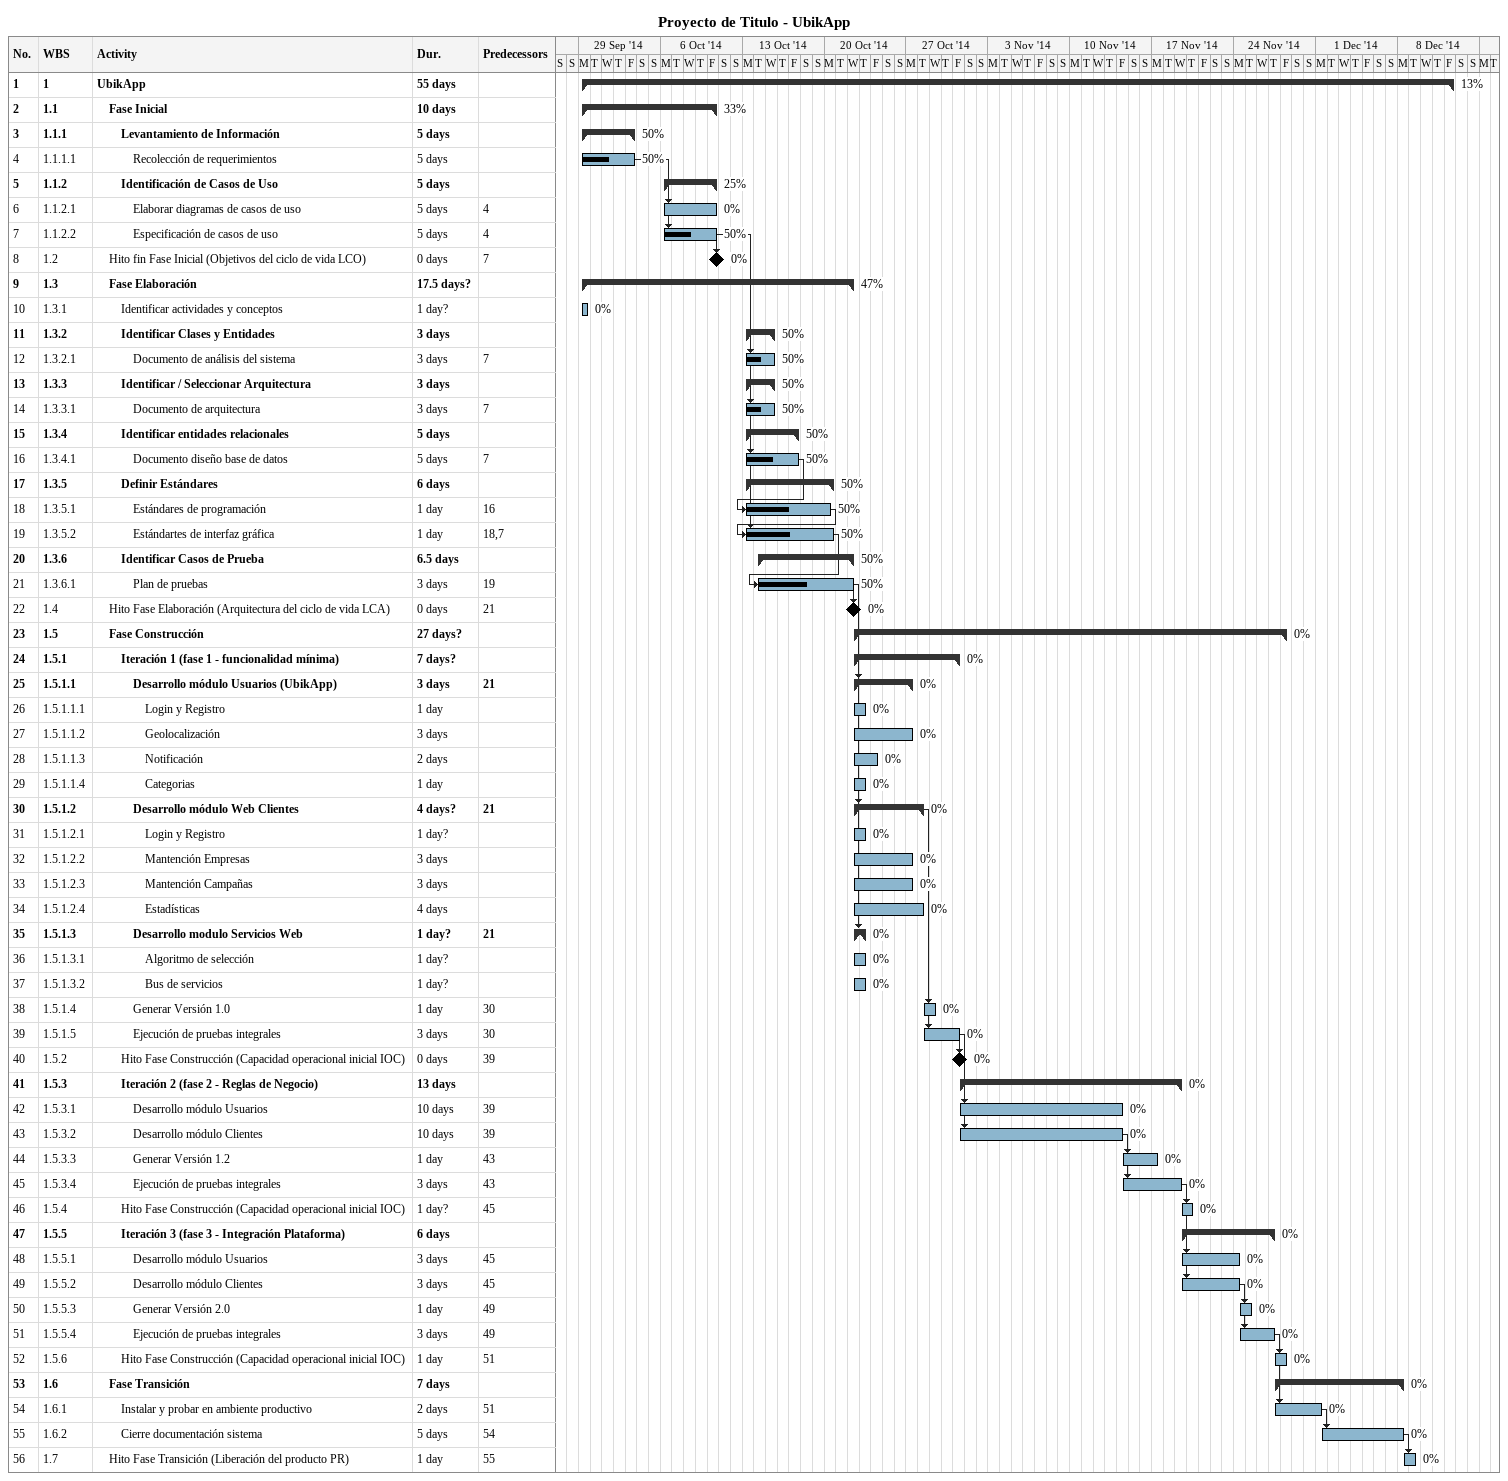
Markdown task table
Proyecto de Titulo - UbikApp

| ID | WBS | Task | Duration | Start | Finish | Predecessors | % complete |
|---|---|---|---|---|---|---|---|
| 1 | 1 | **UbikApp** | 55d | 2014-09-29 | 2014-12-12 |  | 13 |
| 2 | 1.1 | **Fase Inicial** | 10d | 2014-09-29 | 2014-10-10 |  | 33 |
| 3 | 1.1.1 | **Levantamiento de Información** | 5d | 2014-09-29 | 2014-10-03 |  | 50 |
| 4 | 1.1.1.1 | Recolección de requerimientos | 5d | 2014-09-29 | 2014-10-03 |  | 50 |
| 5 | 1.1.2 | **Identificación de Casos de Uso** | 5d | 2014-10-06 | 2014-10-10 |  | 25 |
| 6 | 1.1.2.1 | Elaborar diagramas de casos de uso | 5d | 2014-10-06 | 2014-10-10 | 4 | 0 |
| 7 | 1.1.2.2 | Especificación de casos de uso | 5d | 2014-10-06 | 2014-10-10 | 4 | 50 |
| 8 | 1.2 | Hito fin Fase Inicial (Objetivos del ciclo de vida LCO) | 0d | 2014-10-10 | 2014-10-10 | 7 | 0 |
| 9 | 1.3 | **Fase Elaboración** | 17.5d? | 2014-09-29 | 2014-10-22 |  | 47 |
| 10 | 1.3.1 | Identificar actividades y conceptos | 1d? | 2014-09-29 | 2014-09-29 |  | 0 |
| 11 | 1.3.2 | **Identificar Clases y Entidades** | 3d | 2014-10-13 | 2014-10-15 |  | 50 |
| 12 | 1.3.2.1 | Documento de análisis del sistema | 3d | 2014-10-13 | 2014-10-15 | 7 | 50 |
| 13 | 1.3.3 | **Identificar / Seleccionar Arquitectura** | 3d | 2014-10-13 | 2014-10-15 |  | 50 |
| 14 | 1.3.3.1 | Documento de arquitectura | 3d | 2014-10-13 | 2014-10-15 | 7 | 50 |
| 15 | 1.3.4 | **Identificar entidades relacionales** | 5d | 2014-10-13 | 2014-10-17 |  | 50 |
| 16 | 1.3.4.1 | Documento diseño base de datos | 5d | 2014-10-13 | 2014-10-17 | 7 | 50 |
| 17 | 1.3.5 | **Definir Estándares** | 6d | 2014-10-13 | 2014-10-20 |  | 50 |
| 18 | 1.3.5.1 | Estándares de programación | 1d | 2014-10-13 | 2014-10-20 | 16 | 50 |
| 19 | 1.3.5.2 | Estándartes de interfaz gráfica | 1d | 2014-10-13 | 2014-10-20 | 18, 7 | 50 |
| 20 | 1.3.6 | **Identificar Casos de Prueba** | 6.5d | 2014-10-14 | 2014-10-22 |  | 50 |
| 21 | 1.3.6.1 | Plan de pruebas | 3d | 2014-10-14 | 2014-10-22 | 19 | 50 |
| 22 | 1.4 | Hito Fase Elaboración (Arquitectura del ciclo de vida LCA) | 0d | 2014-10-22 | 2014-10-22 | 21 | 0 |
| 23 | 1.5 | **Fase Construcción** | 27d? | 2014-10-22 | 2014-11-28 |  | 0 |
| 24 | 1.5.1 | **Iteración 1 (fase 1 - funcionalidad mínima)** | 7d? | 2014-10-22 | 2014-10-31 |  | 0 |
| 25 | 1.5.1.1 | **Desarrollo módulo Usuarios (UbikApp)** | 3d | 2014-10-22 | 2014-10-27 | 21 | 0 |
| 26 | 1.5.1.1.1 | Login y Registro | 1d | 2014-10-22 | 2014-10-23 |  | 0 |
| 27 | 1.5.1.1.2 | Geolocalización | 3d | 2014-10-22 | 2014-10-27 |  | 0 |
| 28 | 1.5.1.1.3 | Notificación | 2d | 2014-10-22 | 2014-10-24 |  | 0 |
| 29 | 1.5.1.1.4 | Categorias | 1d | 2014-10-22 | 2014-10-23 |  | 0 |
| 30 | 1.5.1.2 | **Desarrollo módulo Web Clientes** | 4d? | 2014-10-22 | 2014-10-28 | 21 | 0 |
| 31 | 1.5.1.2.1 | Login y Registro | 1d? | 2014-10-22 | 2014-10-23 |  | 0 |
| 32 | 1.5.1.2.2 | Mantención Empresas | 3d | 2014-10-22 | 2014-10-27 |  | 0 |
| 33 | 1.5.1.2.3 | Mantención Campañas | 3d | 2014-10-22 | 2014-10-27 |  | 0 |
| 34 | 1.5.1.2.4 | Estadísticas | 4d | 2014-10-22 | 2014-10-28 |  | 0 |
| 35 | 1.5.1.3 | **Desarrollo modulo Servicios Web** | 1d? | 2014-10-22 | 2014-10-23 | 21 | 0 |
| 36 | 1.5.1.3.1 | Algoritmo de selección | 1d? | 2014-10-22 | 2014-10-23 |  | 0 |
| 37 | 1.5.1.3.2 | Bus de servicios | 1d? | 2014-10-22 | 2014-10-23 |  | 0 |
| 38 | 1.5.1.4 | Generar Versión 1.0 | 1d | 2014-10-28 | 2014-10-29 | 30 | 0 |
| 39 | 1.5.1.5 | Ejecución de pruebas integrales | 3d | 2014-10-28 | 2014-10-31 | 30 | 0 |
| 40 | 1.5.2 | Hito Fase Construcción (Capacidad operacional inicial IOC) | 0d | 2014-10-31 | 2014-10-31 | 39 | 0 |
| 41 | 1.5.3 | **Iteración 2 (fase 2 - Reglas de Negocio)** | 13d | 2014-10-31 | 2014-11-19 |  | 0 |
| 42 | 1.5.3.1 | Desarrollo módulo Usuarios | 10d | 2014-10-31 | 2014-11-14 | 39 | 0 |
| 43 | 1.5.3.2 | Desarrollo módulo Clientes | 10d | 2014-10-31 | 2014-11-14 | 39 | 0 |
| 44 | 1.5.3.3 | Generar Versión 1.2 | 1d | 2014-11-14 | 2014-11-17 | 43 | 0 |
| 45 | 1.5.3.4 | Ejecución de pruebas integrales | 3d | 2014-11-14 | 2014-11-19 | 43 | 0 |
| 46 | 1.5.4 | Hito Fase Construcción (Capacidad operacional inicial IOC) | 1d? | 2014-11-19 | 2014-11-20 | 45 | 0 |
| 47 | 1.5.5 | **Iteración 3 (fase 3 - Integración Plataforma)** | 6d | 2014-11-19 | 2014-11-27 |  | 0 |
| 48 | 1.5.5.1 | Desarrollo módulo Usuarios | 3d | 2014-11-19 | 2014-11-24 | 45 | 0 |
| 49 | 1.5.5.2 | Desarrollo módulo Clientes | 3d | 2014-11-19 | 2014-11-24 | 45 | 0 |
| 50 | 1.5.5.3 | Generar Versión 2.0 | 1d | 2014-11-24 | 2014-11-25 | 49 | 0 |
| 51 | 1.5.5.4 | Ejecución de pruebas integrales | 3d | 2014-11-24 | 2014-11-27 | 49 | 0 |
| 52 | 1.5.6 | Hito Fase Construcción (Capacidad operacional inicial IOC) | 1d | 2014-11-27 | 2014-11-28 | 51 | 0 |
| 53 | 1.6 | **Fase Transición** | 7d | 2014-11-27 | 2014-12-08 |  | 0 |
| 54 | 1.6.1 | Instalar y probar en ambiente productivo | 2d | 2014-11-27 | 2014-12-01 | 51 | 0 |
| 55 | 1.6.2 | Cierre documentación sistema | 5d | 2014-12-01 | 2014-12-08 | 54 | 0 |
| 56 | 1.7 | Hito Fase Transición (Liberación del producto PR) | 1d | 2014-12-08 | 2014-12-09 | 55 | 0 |
